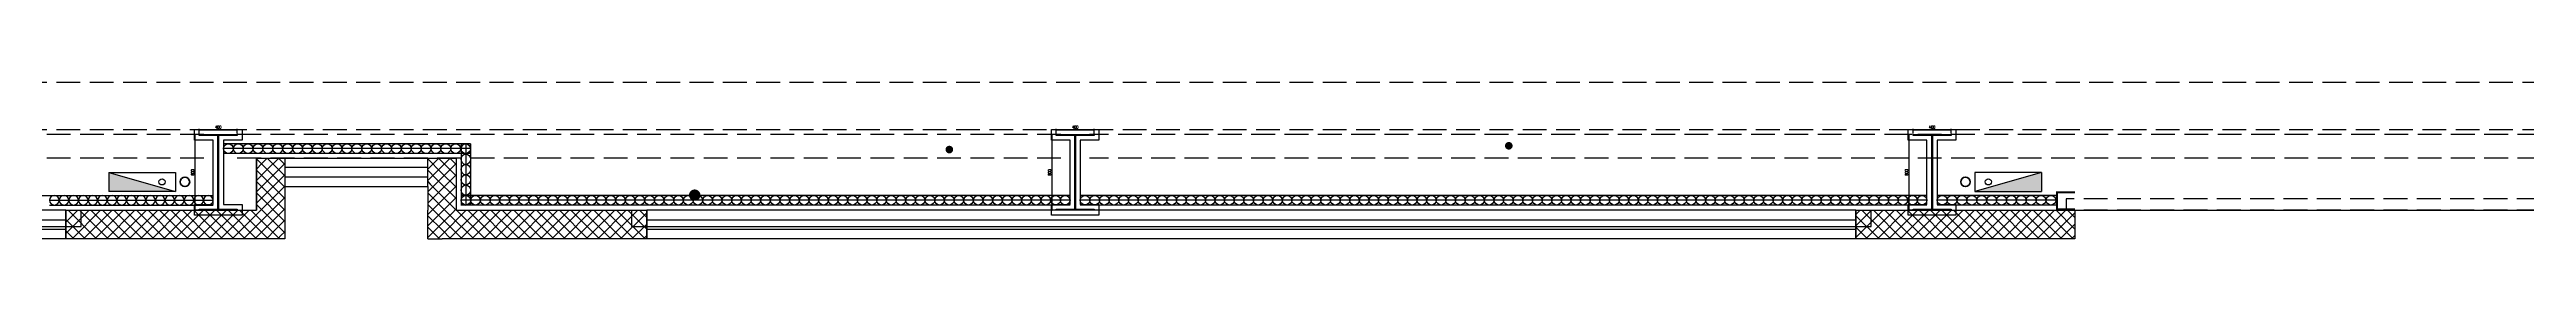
# Model space of a CAD drawing. Extents: x -474411 to 577939, y 0 to 1014176.
# Drawn here: x -229626 to -203612, y 548220 to 549870 of the extents above; entities that cross this region are included whole.
import ezdxf

# ---------------------------------------------------------------- set-up
doc = ezdxf.new("R2010")
doc.units = 0
doc.header["$LTSCALE"] = 1000
doc.header["$MEASUREMENT"] = 0
doc.linetypes.add('10平面$0$DASH', pattern=[0.35, 0.25, -0.1])
doc.linetypes.add('DASH', pattern=[0.35, 0.25, -0.1])
doc.layers.get('Defpoints').update_dxf_attribs({"color": 210})
for name, color, linetype in [('A-AXIS-DP', 126, 'Continuous'), ('A-AXIS-SYMB', 3, 'Continuous'), ('A-HATCH-2', 251, 'Continuous'), ('A-SFCE', 30, 'Continuous'), ('A-WINDOW', 140, 'Continuous'), ('AS-COLN', 6, 'Continuous'), ('AS-WALL', 40, 'Continuous'), ('AS-结构边线层', 200, 'Continuous'), ('DIM_SYMB', 3, 'Continuous'), ('PUB_HATCH', 8, 'Continuous'), ('SB_ZF消火栓', 10, 'Continuous')]:
    doc.layers.add(name, color=color, linetype=linetype)
doc.layers.add('LG-ZF消防', color=1, linetype='Continuous', lineweight=60)
doc.styles.add('_TCH_DIM_T3', font='SIMPLEX', dxfattribs={"width": 0.705882, "bigfont": 'GBCBIG'})
doc.dimstyles.new('_TCH_ARCH&&10', dxfattribs={"dimtxt": 29.75, "dimasz": 10, "dimexe": 10, "dimexo": 10, "dimgap": 12.625, "dimtad": 1, "dimdec": 0, "dimzin": 0, "dimdsep": 46, "dimtxsty": '_TCH_DIM_T3', "dimblk": 'ARCHTICK', "dimcen": 0.09, "dimclrt": 7, "dimazin": 2, "dimtfac": 1, "dimtdec": 0, "dimtix": 1, "dimtmove": 2, "dimatfit": 3, "dimfxl": 0, "dimtolj": 1, "dimtzin": 0, "dimarcsym": 0})

# ---------------------------------------------------------------- blocks, each defined once
blk = doc.blocks.new('42343243')
at = {"color": 8}
for p, q in [((-229454, 1223170), (-250354, 1223170)), ((-250354, 1223070), (-229454, 1223070)), ((-250354, 1222970), (-229454, 1222970)), ((-229454, 1222870), (-229454, 1223170)), ((-223354, 1223170), (-223354, 1222870)), ((-210654, 1223170), (-223354, 1223170)), ((-223354, 1223070), (-210654, 1223070)), ((-223354, 1222970), (-210654, 1222970)), ((-210654, 1222870), (-210654, 1223170)), ((-229454, 1222870), (-250354, 1222870)), ((-210654, 1222870), (-223354, 1222870)), ((-227154, 1222320), (-227154, 1222620)), ((-227154, 1222620), (-225654, 1222620)), ((-225654, 1222520), (-227154, 1222520)), ((-225654, 1222420), (-227154, 1222420)), ((-225654, 1222620), (-225654, 1222320)), ((-227154, 1222320), (-225654, 1222320))]:
    blk.add_line(p, q, dxfattribs=at)
at = {"color": 8, "linetype": '10平面$0$DASH'}
for p, q in [((-202062, 1222870), (-208446, 1222870)), ((-202062, 1222750), (-208446, 1222750))]:
    blk.add_line(p, q, dxfattribs=at)
at = {"color": 8, "linetype": 'Continuous'}
blk.add_line((-208446, 1222750), (-208446, 1222870), dxfattribs=at)
at = {"layer": 'AS-WALL', "color": 8}
for p, q in [((-227154, 1223170), (-229454, 1223170)), ((-229454, 1223170), (-229454, 1222870)), ((-227154, 1222620), (-227154, 1223170)), ((-225654, 1223170), (-225504, 1223170)), ((-225654, 1223170), (-225654, 1222870)), ((-223354, 1223170), (-225504, 1223170)), ((-223354, 1222870), (-223354, 1223170)), ((-208354, 1223170), (-210654, 1223170)), ((-210654, 1223170), (-210654, 1222870)), ((-208354, 1222870), (-208354, 1223170)), ((-229454, 1222870), (-227454, 1222870)), ((-227454, 1222320), (-227454, 1222870)), ((-225654, 1222870), (-225654, 1222870)), ((-225654, 1222620), (-225654, 1222870)), ((-225354, 1222320), (-225354, 1222870)), ((-225354, 1222870), (-223354, 1222870)), ((-210654, 1222870), (-208354, 1222870)), ((-227154, 1222320), (-227154, 1222620)), ((-225654, 1222620), (-225654, 1222320)), ((-227454, 1222320), (-227154, 1222320)), ((-225654, 1222320), (-225354, 1222320))]:
    blk.add_line(p, q, dxfattribs=at)
at = {"layer": 'PUB_HATCH', "color": 8, "linetype": 'Continuous'}
for p, q in [((-229454, 1223087), (-229371, 1223170)), ((-229454, 1222967), (-229251, 1223170)), ((-229209, 1222870), (-229454, 1223115)), ((-229329, 1222870), (-229454, 1222995)), ((-229431, 1222870), (-229131, 1223170)), ((-229089, 1222870), (-229389, 1223170)), ((-229311, 1222870), (-229011, 1223170)), ((-228969, 1222870), (-229269, 1223170)), ((-229191, 1222870), (-228891, 1223170)), ((-228849, 1222870), (-229149, 1223170)), ((-229071, 1222870), (-228771, 1223170)), ((-228729, 1222870), (-229029, 1223170)), ((-228951, 1222870), (-228651, 1223170)), ((-228609, 1222870), (-228909, 1223170)), ((-228831, 1222870), (-228531, 1223170)), ((-228489, 1222870), (-228789, 1223170)), ((-228711, 1222870), (-228411, 1223170)), ((-228369, 1222870), (-228669, 1223170)), ((-228591, 1222870), (-228291, 1223170)), ((-228249, 1222870), (-228549, 1223170)), ((-228471, 1222870), (-228171, 1223170)), ((-228129, 1222870), (-228429, 1223170)), ((-228351, 1222870), (-228051, 1223170)), ((-228009, 1222870), (-228309, 1223170)), ((-228231, 1222870), (-227931, 1223170)), ((-227889, 1222870), (-228189, 1223170)), ((-228111, 1222870), (-227811, 1223170)), ((-227769, 1222870), (-228069, 1223170)), ((-227991, 1222870), (-227691, 1223170)), ((-227649, 1222870), (-227949, 1223170)), ((-227871, 1222870), (-227571, 1223170)), ((-227529, 1222870), (-227829, 1223170)), ((-227751, 1222870), (-227451, 1223170)), ((-227432, 1222893), (-227709, 1223170)), ((-227631, 1222870), (-227331, 1223170)), ((-227372, 1222953), (-227589, 1223170)), ((-227511, 1222870), (-227211, 1223170)), ((-227312, 1223013), (-227469, 1223170)), ((-227454, 1222807), (-227154, 1223107)), ((-227454, 1222687), (-227154, 1222987)), ((-227154, 1222735), (-227372, 1222953)), ((-227252, 1223073), (-227349, 1223170)), ((-227154, 1222855), (-227312, 1223013)), ((-227154, 1222975), (-227252, 1223073)), ((-227192, 1223133), (-227229, 1223170)), ((-227154, 1223095), (-227192, 1223133)), ((-225654, 1223167), (-225651, 1223170)), ((-225654, 1223047), (-225531, 1223170)), ((-225504, 1223005), (-225654, 1223155)), ((-225654, 1222927), (-225504, 1223077)), ((-225555, 1222936), (-225654, 1223035)), ((-225654, 1222807), (-225497, 1222965)), ((-225354, 1222735), (-225555, 1222936)), ((-225504, 1223125), (-225549, 1223170)), ((-225504, 1223077), (-225411, 1223170)), ((-225249, 1222870), (-225504, 1223125)), ((-225399, 1222900), (-225504, 1223005)), ((-225497, 1222965), (-225291, 1223170)), ((-225129, 1222870), (-225429, 1223170)), ((-225425, 1222917), (-225171, 1223170)), ((-225351, 1222870), (-225051, 1223170)), ((-225009, 1222870), (-225309, 1223170)), ((-225231, 1222870), (-224931, 1223170)), ((-224889, 1222870), (-225189, 1223170)), ((-225111, 1222870), (-224811, 1223170)), ((-224769, 1222870), (-225069, 1223170)), ((-224991, 1222870), (-224691, 1223170)), ((-224649, 1222870), (-224949, 1223170)), ((-224871, 1222870), (-224571, 1223170)), ((-224529, 1222870), (-224829, 1223170)), ((-224751, 1222870), (-224451, 1223170)), ((-224409, 1222870), (-224709, 1223170)), ((-224631, 1222870), (-224331, 1223170)), ((-224289, 1222870), (-224589, 1223170)), ((-224511, 1222870), (-224211, 1223170)), ((-224169, 1222870), (-224469, 1223170)), ((-224391, 1222870), (-224091, 1223170)), ((-224049, 1222870), (-224349, 1223170)), ((-224271, 1222870), (-223971, 1223170)), ((-223929, 1222870), (-224229, 1223170)), ((-224151, 1222870), (-223851, 1223170)), ((-223809, 1222870), (-224109, 1223170)), ((-224031, 1222870), (-223731, 1223170)), ((-223689, 1222870), (-223989, 1223170)), ((-223911, 1222870), (-223611, 1223170)), ((-223569, 1222870), (-223869, 1223170)), ((-223791, 1222870), (-223491, 1223170)), ((-223449, 1222870), (-223749, 1223170)), ((-223671, 1222870), (-223371, 1223170)), ((-223354, 1222895), (-223629, 1223170)), ((-223551, 1222870), (-223354, 1223067)), ((-223354, 1223015), (-223509, 1223170)), ((-223431, 1222870), (-223354, 1222947)), ((-223354, 1223135), (-223389, 1223170)), ((-210654, 1223167), (-210651, 1223170)), ((-210654, 1223047), (-210531, 1223170)), ((-210654, 1222927), (-210411, 1223170)), ((-210369, 1222870), (-210654, 1223155)), ((-210489, 1222870), (-210654, 1223035)), ((-210591, 1222870), (-210291, 1223170)), ((-210249, 1222870), (-210549, 1223170)), ((-210471, 1222870), (-210171, 1223170)), ((-210129, 1222870), (-210429, 1223170)), ((-210351, 1222870), (-210051, 1223170)), ((-210009, 1222870), (-210309, 1223170)), ((-210231, 1222870), (-209931, 1223170)), ((-209889, 1222870), (-210189, 1223170)), ((-210111, 1222870), (-209811, 1223170)), ((-209769, 1222870), (-210069, 1223170)), ((-209991, 1222870), (-209691, 1223170)), ((-209649, 1222870), (-209949, 1223170)), ((-209871, 1222870), (-209571, 1223170)), ((-209529, 1222870), (-209829, 1223170)), ((-209751, 1222870), (-209451, 1223170)), ((-209409, 1222870), (-209709, 1223170)), ((-209631, 1222870), (-209331, 1223170)), ((-209289, 1222870), (-209589, 1223170)), ((-209511, 1222870), (-209211, 1223170)), ((-209169, 1222870), (-209469, 1223170)), ((-209391, 1222870), (-209091, 1223170)), ((-209049, 1222870), (-209349, 1223170)), ((-209271, 1222870), (-208971, 1223170)), ((-208929, 1222870), (-209229, 1223170)), ((-209151, 1222870), (-208851, 1223170)), ((-208809, 1222870), (-209109, 1223170)), ((-209031, 1222870), (-208731, 1223170)), ((-208689, 1222870), (-208989, 1223170)), ((-208911, 1222870), (-208611, 1223170)), ((-208569, 1222870), (-208869, 1223170)), ((-208791, 1222870), (-208491, 1223170)), ((-208449, 1222870), (-208749, 1223170)), ((-208671, 1222870), (-208371, 1223170)), ((-208354, 1222895), (-208629, 1223170)), ((-208551, 1222870), (-208354, 1223067)), ((-208354, 1223015), (-208509, 1223170)), ((-208431, 1222870), (-208354, 1222947)), ((-208354, 1223135), (-208389, 1223170)), ((-229449, 1222870), (-229454, 1222875)), ((-227454, 1222567), (-227154, 1222867)), ((-227217, 1222558), (-227454, 1222795)), ((-227454, 1222447), (-227154, 1222747)), ((-227277, 1222498), (-227454, 1222675)), ((-227157, 1222618), (-227432, 1222893)), ((-225654, 1222687), (-225425, 1222917)), ((-225627, 1222888), (-225654, 1222915)), ((-225354, 1222495), (-225654, 1222795)), ((-225354, 1222375), (-225654, 1222675)), ((-225628, 1222594), (-225354, 1222867)), ((-225354, 1222615), (-225627, 1222888)), ((-225568, 1222534), (-225354, 1222747)), ((-225354, 1222855), (-225399, 1222900)), ((-210609, 1222870), (-210654, 1222915)), ((-227454, 1222327), (-227154, 1222627)), ((-227337, 1222438), (-227454, 1222555)), ((-227397, 1222378), (-227454, 1222435)), ((-227341, 1222320), (-227154, 1222507)), ((-227219, 1222320), (-227337, 1222438)), ((-227154, 1222375), (-227277, 1222498)), ((-227154, 1222495), (-227217, 1222558)), ((-227154, 1222615), (-227157, 1222618)), ((-225654, 1222567), (-225628, 1222594)), ((-225419, 1222320), (-225654, 1222555)), ((-225654, 1222447), (-225568, 1222534)), ((-225654, 1222327), (-225508, 1222474)), ((-225539, 1222320), (-225654, 1222435)), ((-225541, 1222320), (-225448, 1222414)), ((-225508, 1222474), (-225354, 1222627)), ((-225448, 1222414), (-225354, 1222507)), ((-227339, 1222320), (-227397, 1222378)), ((-227221, 1222320), (-227154, 1222387)), ((-225421, 1222320), (-225388, 1222354)), ((-225388, 1222354), (-225354, 1222387))]:
    blk.add_line(p, q, dxfattribs=at)
blk = doc.blocks.new('43243')
at = {"layer": 'AS-结构边线层', "color": 8}
blk.add_lwpolyline([(-254454, 549070), (-252354, 549070), (-252354, 548520), (-250514, 548520), (-250514, 548350), (-229294, 548350), (-229294, 548520), (-227454, 548520), (-227454, 549070), (-225354, 549070), (-225354, 548520), (-223514, 548520), (-223514, 548350), (-210494, 548350), (-210494, 548520), (-200454, 548520)], dxfattribs=at)
blk = doc.blocks.new('4324324')
at = {"layer": 'A-HATCH-2', "linetype": 'DASH'}
for p, q in [((-312854, 549870), (-138054, 549870)), ((-312854, 549370), (-138054, 549370))]:
    blk.add_line(p, q, dxfattribs=at)
blk = doc.blocks.new('_ArchTick')
at = {"color": 0, "linetype": 'ByBlock', "const_width": 0.4}
blk.add_lwpolyline([(-0.5, -0.5), (0.5, 0.5)], dxfattribs=at)
blk = doc.blocks.new('*D1303')
at = {"layer": 'A-AXIS-DP', "color": 0, "lineweight": -2}
for p, q in [((-210054, 549330), (-210054, 549379)), ((-210054, 549369), (-209654, 549369)), ((-209654, 549330), (-209654, 549379))]:
    blk.add_line(p, q, dxfattribs=at)
at = {"layer": 'Defpoints', "color": 0}
for p in [(-210054, 549320), (-209654, 549369), (-209654, 549320)]:
    blk.add_point(p, dxfattribs=at)
at = {"layer": 'A-AXIS-DP', "color": 0, "lineweight": -2, "xscale": 10, "yscale": 10, "zscale": 10, "rotation": 180}
blk.add_blockref('_ArchTick', (-210054, 549369), dxfattribs=at)
at = {"layer": 'A-AXIS-DP', "color": 0, "lineweight": -2, "xscale": 10, "yscale": 10, "zscale": 10}
blk.add_blockref('_ArchTick', (-209654, 549369), dxfattribs=at)
at = {"layer": 'A-AXIS-DP', "color": 7, "insert": (-209854, 549396), "char_height": 29.8, "attachment_point": 5, "style": '_TCH_DIM_T3'}
blk.add_mtext('\\A1;400', dxfattribs=at)
blk = doc.blocks.new('*D1304')
at = {"layer": 'A-AXIS-DP', "color": 0, "lineweight": -2}
for p, q in [((-210064, 549320), (-210105, 549320)), ((-210095, 548520), (-210095, 549320)), ((-210064, 548520), (-210105, 548520))]:
    blk.add_line(p, q, dxfattribs=at)
at = {"layer": 'Defpoints', "color": 0}
for p in [(-210095, 549320), (-210054, 549320), (-210054, 548520)]:
    blk.add_point(p, dxfattribs=at)
at = {"layer": 'A-AXIS-DP', "color": 0, "lineweight": -2, "xscale": 10, "yscale": 10, "zscale": 10}
for p, rotation in [((-210095, 549320), 90), ((-210095, 548520), 270)]:
    blk.add_blockref('_ArchTick', p, dxfattribs=dict(at, rotation=rotation))
at = {"layer": 'A-AXIS-DP', "color": 7, "insert": (-210123, 548920), "char_height": 29.8, "attachment_point": 5, "rotation": 90, "style": '_TCH_DIM_T3'}
blk.add_mtext('\\A1;800', dxfattribs=at)
blk = doc.blocks.new('*D1305')
at = {"layer": 'A-AXIS-DP', "color": 0, "lineweight": -2}
for p, q in [((-219054, 549330), (-219054, 549379)), ((-219054, 549369), (-218654, 549369)), ((-218654, 549330), (-218654, 549379))]:
    blk.add_line(p, q, dxfattribs=at)
at = {"layer": 'Defpoints', "color": 0}
for p in [(-219054, 549320), (-218654, 549369), (-218654, 549320)]:
    blk.add_point(p, dxfattribs=at)
at = {"layer": 'A-AXIS-DP', "color": 0, "lineweight": -2, "xscale": 10, "yscale": 10, "zscale": 10, "rotation": 180}
blk.add_blockref('_ArchTick', (-219054, 549369), dxfattribs=at)
at = {"layer": 'A-AXIS-DP', "color": 0, "lineweight": -2, "xscale": 10, "yscale": 10, "zscale": 10}
blk.add_blockref('_ArchTick', (-218654, 549369), dxfattribs=at)
at = {"layer": 'A-AXIS-DP', "color": 7, "insert": (-218854, 549396), "char_height": 29.8, "attachment_point": 5, "style": '_TCH_DIM_T3'}
blk.add_mtext('\\A1;400', dxfattribs=at)
blk = doc.blocks.new('*D1306')
at = {"layer": 'A-AXIS-DP', "color": 0, "lineweight": -2}
for p, q in [((-219064, 549320), (-219105, 549320)), ((-219095, 548520), (-219095, 549320)), ((-219064, 548520), (-219105, 548520))]:
    blk.add_line(p, q, dxfattribs=at)
at = {"layer": 'Defpoints', "color": 0}
for p in [(-219095, 549320), (-219054, 549320), (-219054, 548520)]:
    blk.add_point(p, dxfattribs=at)
at = {"layer": 'A-AXIS-DP', "color": 0, "lineweight": -2, "xscale": 10, "yscale": 10, "zscale": 10}
for p, rotation in [((-219095, 549320), 90), ((-219095, 548520), 270)]:
    blk.add_blockref('_ArchTick', p, dxfattribs=dict(at, rotation=rotation))
at = {"layer": 'A-AXIS-DP', "color": 7, "insert": (-219123, 548920), "char_height": 29.8, "attachment_point": 5, "rotation": 90, "style": '_TCH_DIM_T3'}
blk.add_mtext('\\A1;800', dxfattribs=at)
blk = doc.blocks.new('*D1307')
at = {"layer": 'A-AXIS-DP', "color": 0, "lineweight": -2}
for p, q in [((-228054, 549330), (-228054, 549379)), ((-228054, 549369), (-227654, 549369)), ((-227654, 549330), (-227654, 549379))]:
    blk.add_line(p, q, dxfattribs=at)
at = {"layer": 'Defpoints', "color": 0}
for p in [(-228054, 549320), (-227654, 549369), (-227654, 549320)]:
    blk.add_point(p, dxfattribs=at)
at = {"layer": 'A-AXIS-DP', "color": 0, "lineweight": -2, "xscale": 10, "yscale": 10, "zscale": 10, "rotation": 180}
blk.add_blockref('_ArchTick', (-228054, 549369), dxfattribs=at)
at = {"layer": 'A-AXIS-DP', "color": 0, "lineweight": -2, "xscale": 10, "yscale": 10, "zscale": 10}
blk.add_blockref('_ArchTick', (-227654, 549369), dxfattribs=at)
at = {"layer": 'A-AXIS-DP', "color": 7, "insert": (-227854, 549396), "char_height": 29.8, "attachment_point": 5, "style": '_TCH_DIM_T3'}
blk.add_mtext('\\A1;400', dxfattribs=at)
blk = doc.blocks.new('*D1308')
at = {"layer": 'A-AXIS-DP', "color": 0, "lineweight": -2}
for p, q in [((-228064, 549320), (-228105, 549320)), ((-228095, 548520), (-228095, 549320)), ((-228064, 548520), (-228105, 548520))]:
    blk.add_line(p, q, dxfattribs=at)
at = {"layer": 'Defpoints', "color": 0}
for p in [(-228095, 549320), (-228054, 549320), (-228054, 548520)]:
    blk.add_point(p, dxfattribs=at)
at = {"layer": 'A-AXIS-DP', "color": 0, "lineweight": -2, "xscale": 10, "yscale": 10, "zscale": 10}
for p, rotation in [((-228095, 549320), 90), ((-228095, 548520), 270)]:
    blk.add_blockref('_ArchTick', p, dxfattribs=dict(at, rotation=rotation))
at = {"layer": 'A-AXIS-DP', "color": 7, "insert": (-228123, 548920), "char_height": 29.8, "attachment_point": 5, "rotation": 90, "style": '_TCH_DIM_T3'}
blk.add_mtext('\\A1;800', dxfattribs=at)
blk = doc.blocks.new('34242343243')
at = {"color": 8}
for p, q in [((-227696, 549220), (-227800, 549220)), ((-227696, 549170), (-227800, 549170)), ((-227593, 549220), (-227696, 549220)), ((-227593, 549170), (-227696, 549170)), ((-227489, 549220), (-227593, 549220)), ((-227489, 549170), (-227593, 549170)), ((-227385, 549220), (-227489, 549220)), ((-227385, 549170), (-227489, 549170)), ((-227281, 549220), (-227385, 549220)), ((-227281, 549170), (-227385, 549170)), ((-227177, 549220), (-227281, 549220)), ((-227177, 549170), (-227281, 549170)), ((-227073, 549220), (-227177, 549220)), ((-227073, 549170), (-227177, 549170)), ((-226969, 549220), (-227073, 549220)), ((-226969, 549170), (-227073, 549170)), ((-226866, 549220), (-226969, 549220)), ((-226866, 549170), (-226969, 549170)), ((-226762, 549220), (-226866, 549220)), ((-226762, 549170), (-226866, 549170)), ((-226658, 549220), (-226762, 549220)), ((-226658, 549170), (-226762, 549170)), ((-226554, 549220), (-226658, 549220)), ((-226554, 549170), (-226658, 549170)), ((-226450, 549220), (-226554, 549220)), ((-226450, 549170), (-226554, 549170)), ((-226346, 549220), (-226450, 549220)), ((-226346, 549170), (-226450, 549170)), ((-226243, 549220), (-226346, 549220)), ((-226243, 549170), (-226346, 549170)), ((-226139, 549220), (-226243, 549220)), ((-226139, 549170), (-226243, 549170)), ((-226035, 549220), (-226139, 549220)), ((-226035, 549170), (-226139, 549170)), ((-225931, 549220), (-226035, 549220)), ((-225931, 549170), (-226035, 549170)), ((-225827, 549220), (-225931, 549220)), ((-225827, 549170), (-225931, 549170)), ((-225723, 549220), (-225827, 549220)), ((-225723, 549170), (-225827, 549170)), ((-225620, 549220), (-225723, 549220)), ((-225620, 549170), (-225723, 549170)), ((-225516, 549220), (-225620, 549220)), ((-225516, 549170), (-225620, 549170)), ((-225412, 549220), (-225516, 549220)), ((-225412, 549170), (-225516, 549170)), ((-225308, 549220), (-225412, 549220)), ((-225308, 549170), (-225412, 549170)), ((-225204, 549220), (-225308, 549220)), ((-225204, 549170), (-225308, 549170)), ((-225304, 549220), (-225304, 549112)), ((-225254, 549220), (-225254, 549112)), ((-225204, 549220), (-225204, 549112)), ((-227696, 549120), (-227800, 549120)), ((-227593, 549120), (-227696, 549120)), ((-227489, 549120), (-227593, 549120)), ((-227385, 549120), (-227489, 549120)), ((-227281, 549120), (-227385, 549120)), ((-227177, 549120), (-227281, 549120)), ((-227073, 549120), (-227177, 549120)), ((-226969, 549120), (-227073, 549120)), ((-226866, 549120), (-226969, 549120)), ((-226762, 549120), (-226866, 549120)), ((-226658, 549120), (-226762, 549120)), ((-226554, 549120), (-226658, 549120)), ((-226450, 549120), (-226554, 549120)), ((-226346, 549120), (-226450, 549120)), ((-226243, 549120), (-226346, 549120)), ((-226139, 549120), (-226243, 549120)), ((-226035, 549120), (-226139, 549120)), ((-225931, 549120), (-226035, 549120)), ((-225827, 549120), (-225931, 549120)), ((-225723, 549120), (-225827, 549120)), ((-225620, 549120), (-225723, 549120)), ((-225516, 549120), (-225620, 549120)), ((-225412, 549120), (-225516, 549120)), ((-225308, 549120), (-225412, 549120)), ((-225204, 549120), (-225308, 549120)), ((-225304, 549112), (-225304, 549003)), ((-225304, 549003), (-225304, 548895)), ((-225254, 549112), (-225254, 549003)), ((-225254, 549003), (-225254, 548895)), ((-225204, 549112), (-225204, 549003)), ((-225204, 549003), (-225204, 548895)), ((-229727, 548676), (-229626, 548676)), ((-229626, 548676), (-229525, 548676)), ((-229525, 548676), (-229424, 548676)), ((-229424, 548676), (-229323, 548676)), ((-229323, 548676), (-229222, 548676)), ((-229222, 548676), (-229121, 548676)), ((-229121, 548676), (-229020, 548676)), ((-229020, 548676), (-228919, 548676)), ((-228919, 548676), (-228818, 548676)), ((-228818, 548676), (-228717, 548676)), ((-228717, 548676), (-228616, 548676)), ((-228616, 548676), (-228514, 548676)), ((-228514, 548676), (-228413, 548676)), ((-228413, 548676), (-228312, 548676)), ((-228312, 548676), (-228211, 548676)), ((-228211, 548676), (-228110, 548676)), ((-228110, 548676), (-228009, 548676)), ((-228009, 548676), (-227908, 548676)), ((-225304, 548895), (-225304, 548787)), ((-225304, 548787), (-225304, 548678)), ((-225304, 548678), (-225304, 548570)), ((-225203, 548676), (-225304, 548676)), ((-225254, 548895), (-225254, 548787)), ((-225254, 548787), (-225254, 548678)), ((-225254, 548678), (-225254, 548570)), ((-225204, 548895), (-225204, 548787)), ((-225204, 548787), (-225204, 548678)), ((-225204, 548678), (-225204, 548570)), ((-225101, 548676), (-225203, 548676)), ((-225000, 548676), (-225101, 548676)), ((-224898, 548676), (-225000, 548676)), ((-224797, 548676), (-224898, 548676)), ((-224695, 548676), (-224797, 548676)), ((-224594, 548676), (-224695, 548676)), ((-224492, 548676), (-224594, 548676)), ((-224390, 548676), (-224492, 548676)), ((-224289, 548676), (-224390, 548676)), ((-224187, 548676), (-224289, 548676)), ((-224086, 548676), (-224187, 548676)), ((-223984, 548676), (-224086, 548676)), ((-223883, 548676), (-223984, 548676)), ((-223781, 548676), (-223883, 548676)), ((-223680, 548676), (-223781, 548676)), ((-223578, 548676), (-223680, 548676)), ((-223477, 548676), (-223578, 548676)), ((-223375, 548676), (-223477, 548676)), ((-223274, 548676), (-223375, 548676)), ((-223172, 548676), (-223274, 548676)), ((-223071, 548676), (-223172, 548676)), ((-222969, 548676), (-223071, 548676)), ((-222868, 548676), (-222969, 548676)), ((-222766, 548676), (-222868, 548676)), ((-222665, 548676), (-222766, 548676)), ((-222563, 548676), (-222665, 548676)), ((-222462, 548676), (-222563, 548676)), ((-222360, 548676), (-222462, 548676)), ((-222258, 548676), (-222360, 548676)), ((-222157, 548676), (-222258, 548676)), ((-222055, 548676), (-222157, 548676)), ((-221954, 548676), (-222055, 548676)), ((-221852, 548676), (-221954, 548676)), ((-221751, 548676), (-221852, 548676)), ((-221649, 548676), (-221751, 548676)), ((-221548, 548676), (-221649, 548676)), ((-221446, 548676), (-221548, 548676)), ((-221345, 548676), (-221446, 548676)), ((-221243, 548676), (-221345, 548676)), ((-221142, 548676), (-221243, 548676)), ((-221040, 548676), (-221142, 548676)), ((-220939, 548676), (-221040, 548676)), ((-220837, 548676), (-220939, 548676)), ((-220736, 548676), (-220837, 548676)), ((-220634, 548676), (-220736, 548676)), ((-220533, 548676), (-220634, 548676)), ((-220431, 548676), (-220533, 548676)), ((-220330, 548676), (-220431, 548676)), ((-220228, 548676), (-220330, 548676)), ((-220126, 548676), (-220228, 548676)), ((-220025, 548676), (-220126, 548676)), ((-219923, 548676), (-220025, 548676)), ((-219822, 548676), (-219923, 548676)), ((-219720, 548676), (-219822, 548676)), ((-219619, 548676), (-219720, 548676)), ((-219517, 548676), (-219619, 548676)), ((-219416, 548676), (-219517, 548676)), ((-219314, 548676), (-219416, 548676)), ((-219213, 548676), (-219314, 548676)), ((-219111, 548676), (-219213, 548676)), ((-219010, 548676), (-219111, 548676)), ((-218908, 548676), (-219010, 548676)), ((-218699, 548676), (-218800, 548676)), ((-218598, 548676), (-218699, 548676)), ((-218497, 548676), (-218598, 548676)), ((-218396, 548676), (-218497, 548676)), ((-218295, 548676), (-218396, 548676)), ((-218194, 548676), (-218295, 548676)), ((-218093, 548676), (-218194, 548676)), ((-217992, 548676), (-218093, 548676)), ((-217891, 548676), (-217992, 548676)), ((-217790, 548676), (-217891, 548676)), ((-217689, 548676), (-217790, 548676)), ((-217588, 548676), (-217689, 548676)), ((-217487, 548676), (-217588, 548676)), ((-217386, 548676), (-217487, 548676)), ((-217285, 548676), (-217386, 548676)), ((-217183, 548676), (-217285, 548676)), ((-217082, 548676), (-217183, 548676)), ((-216981, 548676), (-217082, 548676)), ((-216880, 548676), (-216981, 548676)), ((-216779, 548676), (-216880, 548676)), ((-216678, 548676), (-216779, 548676)), ((-216577, 548676), (-216678, 548676)), ((-216476, 548676), (-216577, 548676)), ((-216375, 548676), (-216476, 548676)), ((-216274, 548676), (-216375, 548676)), ((-216173, 548676), (-216274, 548676)), ((-216072, 548676), (-216173, 548676)), ((-215971, 548676), (-216072, 548676)), ((-215870, 548676), (-215971, 548676)), ((-215769, 548676), (-215870, 548676)), ((-215668, 548676), (-215769, 548676)), ((-215567, 548676), (-215668, 548676)), ((-215466, 548676), (-215567, 548676)), ((-215365, 548676), (-215466, 548676)), ((-215264, 548676), (-215365, 548676)), ((-215163, 548676), (-215264, 548676)), ((-215062, 548676), (-215163, 548676)), ((-214960, 548676), (-215062, 548676)), ((-214859, 548676), (-214960, 548676)), ((-214758, 548676), (-214859, 548676)), ((-214657, 548676), (-214758, 548676)), ((-214556, 548676), (-214657, 548676)), ((-214455, 548676), (-214556, 548676)), ((-214354, 548676), (-214455, 548676)), ((-214253, 548676), (-214354, 548676)), ((-214152, 548676), (-214253, 548676)), ((-214051, 548676), (-214152, 548676)), ((-213950, 548676), (-214051, 548676)), ((-213849, 548676), (-213950, 548676)), ((-213748, 548676), (-213849, 548676)), ((-213647, 548676), (-213748, 548676)), ((-213546, 548676), (-213647, 548676)), ((-213445, 548676), (-213546, 548676)), ((-213344, 548676), (-213445, 548676)), ((-213243, 548676), (-213344, 548676)), ((-213142, 548676), (-213243, 548676)), ((-213041, 548676), (-213142, 548676)), ((-212940, 548676), (-213041, 548676)), ((-212839, 548676), (-212940, 548676)), ((-212737, 548676), (-212839, 548676)), ((-212636, 548676), (-212737, 548676)), ((-212535, 548676), (-212636, 548676)), ((-212434, 548676), (-212535, 548676)), ((-212333, 548676), (-212434, 548676)), ((-212232, 548676), (-212333, 548676)), ((-212131, 548676), (-212232, 548676)), ((-212030, 548676), (-212131, 548676)), ((-211929, 548676), (-212030, 548676)), ((-211828, 548676), (-211929, 548676)), ((-211727, 548676), (-211828, 548676)), ((-211626, 548676), (-211727, 548676)), ((-211525, 548676), (-211626, 548676)), ((-211424, 548676), (-211525, 548676)), ((-211323, 548676), (-211424, 548676)), ((-211222, 548676), (-211323, 548676)), ((-211121, 548676), (-211222, 548676)), ((-211020, 548676), (-211121, 548676)), ((-210919, 548676), (-211020, 548676)), ((-210818, 548676), (-210919, 548676)), ((-210717, 548676), (-210818, 548676)), ((-210616, 548676), (-210717, 548676)), ((-210514, 548676), (-210616, 548676)), ((-210413, 548676), (-210514, 548676)), ((-210312, 548676), (-210413, 548676)), ((-210211, 548676), (-210312, 548676)), ((-210110, 548676), (-210211, 548676)), ((-210009, 548676), (-210110, 548676)), ((-209908, 548676), (-210009, 548676)), ((-209696, 548676), (-209800, 548676)), ((-209593, 548676), (-209696, 548676)), ((-209489, 548676), (-209593, 548676)), ((-209385, 548676), (-209489, 548676)), ((-209281, 548676), (-209385, 548676)), ((-209177, 548676), (-209281, 548676)), ((-209073, 548676), (-209177, 548676)), ((-208970, 548676), (-209073, 548676)), ((-208866, 548676), (-208970, 548676)), ((-208762, 548676), (-208866, 548676)), ((-208658, 548676), (-208762, 548676)), ((-208554, 548676), (-208658, 548676)), ((-229626, 548626), (-229525, 548626)), ((-229626, 548576), (-229525, 548576)), ((-229525, 548626), (-229424, 548626)), ((-229525, 548576), (-229424, 548576)), ((-229424, 548626), (-229323, 548626)), ((-229424, 548576), (-229323, 548576)), ((-229323, 548626), (-229222, 548626)), ((-229323, 548576), (-229222, 548576)), ((-229222, 548626), (-229121, 548626)), ((-229222, 548576), (-229121, 548576)), ((-229121, 548626), (-229020, 548626)), ((-229121, 548576), (-229020, 548576)), ((-229020, 548626), (-228919, 548626)), ((-229020, 548576), (-228919, 548576)), ((-228919, 548626), (-228818, 548626)), ((-228919, 548576), (-228818, 548576)), ((-228818, 548626), (-228717, 548626)), ((-228818, 548576), (-228717, 548576)), ((-228717, 548626), (-228616, 548626)), ((-228717, 548576), (-228616, 548576)), ((-228616, 548626), (-228514, 548626)), ((-228616, 548576), (-228514, 548576)), ((-228514, 548626), (-228413, 548626)), ((-228514, 548576), (-228413, 548576)), ((-228413, 548626), (-228312, 548626)), ((-228413, 548576), (-228312, 548576)), ((-228312, 548626), (-228211, 548626)), ((-228312, 548576), (-228211, 548576)), ((-228211, 548626), (-228110, 548626)), ((-228211, 548576), (-228110, 548576)), ((-228110, 548626), (-228009, 548626)), ((-228110, 548576), (-228009, 548576)), ((-228009, 548626), (-227908, 548626)), ((-228009, 548576), (-227908, 548576)), ((-225203, 548626), (-225304, 548626)), ((-225203, 548576), (-225304, 548576)), ((-225101, 548626), (-225203, 548626)), ((-225101, 548576), (-225203, 548576)), ((-225000, 548626), (-225101, 548626)), ((-225000, 548576), (-225101, 548576)), ((-224898, 548626), (-225000, 548626)), ((-224898, 548576), (-225000, 548576)), ((-224797, 548626), (-224898, 548626)), ((-224797, 548576), (-224898, 548576)), ((-224695, 548626), (-224797, 548626)), ((-224695, 548576), (-224797, 548576)), ((-224594, 548626), (-224695, 548626)), ((-224594, 548576), (-224695, 548576)), ((-224492, 548626), (-224594, 548626)), ((-224492, 548576), (-224594, 548576)), ((-224390, 548626), (-224492, 548626)), ((-224390, 548576), (-224492, 548576)), ((-224289, 548626), (-224390, 548626)), ((-224289, 548576), (-224390, 548576)), ((-224187, 548626), (-224289, 548626)), ((-224187, 548576), (-224289, 548576)), ((-224086, 548626), (-224187, 548626)), ((-224086, 548576), (-224187, 548576)), ((-223984, 548626), (-224086, 548626)), ((-223984, 548576), (-224086, 548576)), ((-223883, 548626), (-223984, 548626)), ((-223883, 548576), (-223984, 548576)), ((-223781, 548626), (-223883, 548626)), ((-223781, 548576), (-223883, 548576)), ((-223680, 548626), (-223781, 548626)), ((-223680, 548576), (-223781, 548576)), ((-223578, 548626), (-223680, 548626)), ((-223578, 548576), (-223680, 548576)), ((-223477, 548626), (-223578, 548626)), ((-223477, 548576), (-223578, 548576)), ((-223375, 548626), (-223477, 548626)), ((-223375, 548576), (-223477, 548576)), ((-223274, 548626), (-223375, 548626)), ((-223274, 548576), (-223375, 548576)), ((-223172, 548626), (-223274, 548626)), ((-223172, 548576), (-223274, 548576)), ((-223071, 548626), (-223172, 548626)), ((-223071, 548576), (-223172, 548576)), ((-222969, 548626), (-223071, 548626)), ((-222969, 548576), (-223071, 548576)), ((-222868, 548626), (-222969, 548626)), ((-222868, 548576), (-222969, 548576)), ((-222766, 548626), (-222868, 548626)), ((-222766, 548576), (-222868, 548576)), ((-222665, 548626), (-222766, 548626)), ((-222665, 548576), (-222766, 548576)), ((-222563, 548626), (-222665, 548626)), ((-222563, 548576), (-222665, 548576)), ((-222462, 548626), (-222563, 548626)), ((-222462, 548576), (-222563, 548576)), ((-222360, 548626), (-222462, 548626)), ((-222360, 548576), (-222462, 548576)), ((-222258, 548626), (-222360, 548626)), ((-222258, 548576), (-222360, 548576)), ((-222157, 548626), (-222258, 548626)), ((-222157, 548576), (-222258, 548576)), ((-222055, 548626), (-222157, 548626)), ((-222055, 548576), (-222157, 548576)), ((-221954, 548626), (-222055, 548626)), ((-221954, 548576), (-222055, 548576)), ((-221852, 548626), (-221954, 548626)), ((-221852, 548576), (-221954, 548576)), ((-221751, 548626), (-221852, 548626)), ((-221751, 548576), (-221852, 548576)), ((-221649, 548626), (-221751, 548626)), ((-221649, 548576), (-221751, 548576)), ((-221548, 548626), (-221649, 548626)), ((-221548, 548576), (-221649, 548576)), ((-221446, 548626), (-221548, 548626)), ((-221446, 548576), (-221548, 548576)), ((-221345, 548626), (-221446, 548626)), ((-221345, 548576), (-221446, 548576)), ((-221243, 548626), (-221345, 548626)), ((-221243, 548576), (-221345, 548576)), ((-221142, 548626), (-221243, 548626)), ((-221142, 548576), (-221243, 548576)), ((-221040, 548626), (-221142, 548626)), ((-221040, 548576), (-221142, 548576)), ((-220939, 548626), (-221040, 548626)), ((-220939, 548576), (-221040, 548576)), ((-220837, 548626), (-220939, 548626)), ((-220837, 548576), (-220939, 548576)), ((-220736, 548626), (-220837, 548626)), ((-220736, 548576), (-220837, 548576)), ((-220634, 548626), (-220736, 548626)), ((-220634, 548576), (-220736, 548576)), ((-220533, 548626), (-220634, 548626)), ((-220533, 548576), (-220634, 548576)), ((-220431, 548626), (-220533, 548626)), ((-220431, 548576), (-220533, 548576)), ((-220330, 548626), (-220431, 548626)), ((-220330, 548576), (-220431, 548576)), ((-220228, 548626), (-220330, 548626)), ((-220228, 548576), (-220330, 548576)), ((-220126, 548626), (-220228, 548626)), ((-220126, 548576), (-220228, 548576)), ((-220025, 548626), (-220126, 548626)), ((-220025, 548576), (-220126, 548576)), ((-219923, 548626), (-220025, 548626)), ((-219923, 548576), (-220025, 548576)), ((-219822, 548626), (-219923, 548626)), ((-219822, 548576), (-219923, 548576)), ((-219720, 548626), (-219822, 548626)), ((-219720, 548576), (-219822, 548576)), ((-219619, 548626), (-219720, 548626)), ((-219619, 548576), (-219720, 548576)), ((-219517, 548626), (-219619, 548626)), ((-219517, 548576), (-219619, 548576)), ((-219416, 548626), (-219517, 548626)), ((-219416, 548576), (-219517, 548576)), ((-219314, 548626), (-219416, 548626)), ((-219314, 548576), (-219416, 548576)), ((-219213, 548626), (-219314, 548626)), ((-219213, 548576), (-219314, 548576)), ((-219111, 548626), (-219213, 548626)), ((-219111, 548576), (-219213, 548576)), ((-219010, 548626), (-219111, 548626)), ((-219010, 548576), (-219111, 548576)), ((-218908, 548626), (-219010, 548626)), ((-218908, 548576), (-219010, 548576)), ((-218699, 548626), (-218800, 548626)), ((-218699, 548576), (-218800, 548576)), ((-218598, 548626), (-218699, 548626)), ((-218598, 548576), (-218699, 548576)), ((-218497, 548626), (-218598, 548626)), ((-218497, 548576), (-218598, 548576)), ((-218396, 548626), (-218497, 548626)), ((-218396, 548576), (-218497, 548576)), ((-218295, 548626), (-218396, 548626)), ((-218295, 548576), (-218396, 548576)), ((-218194, 548626), (-218295, 548626)), ((-218194, 548576), (-218295, 548576)), ((-218093, 548626), (-218194, 548626)), ((-218093, 548576), (-218194, 548576)), ((-217992, 548626), (-218093, 548626)), ((-217992, 548576), (-218093, 548576)), ((-217891, 548626), (-217992, 548626)), ((-217891, 548576), (-217992, 548576)), ((-217790, 548626), (-217891, 548626)), ((-217790, 548576), (-217891, 548576)), ((-217689, 548626), (-217790, 548626)), ((-217689, 548576), (-217790, 548576)), ((-217588, 548626), (-217689, 548626)), ((-217588, 548576), (-217689, 548576)), ((-217487, 548626), (-217588, 548626)), ((-217487, 548576), (-217588, 548576)), ((-217386, 548626), (-217487, 548626)), ((-217386, 548576), (-217487, 548576)), ((-217285, 548626), (-217386, 548626)), ((-217285, 548576), (-217386, 548576)), ((-217183, 548626), (-217285, 548626)), ((-217183, 548576), (-217285, 548576)), ((-217082, 548626), (-217183, 548626)), ((-217082, 548576), (-217183, 548576)), ((-216981, 548626), (-217082, 548626)), ((-216981, 548576), (-217082, 548576)), ((-216880, 548626), (-216981, 548626)), ((-216880, 548576), (-216981, 548576)), ((-216779, 548626), (-216880, 548626)), ((-216779, 548576), (-216880, 548576)), ((-216678, 548626), (-216779, 548626)), ((-216678, 548576), (-216779, 548576)), ((-216577, 548626), (-216678, 548626)), ((-216577, 548576), (-216678, 548576)), ((-216476, 548626), (-216577, 548626)), ((-216476, 548576), (-216577, 548576)), ((-216375, 548626), (-216476, 548626)), ((-216375, 548576), (-216476, 548576)), ((-216274, 548626), (-216375, 548626)), ((-216274, 548576), (-216375, 548576)), ((-216173, 548626), (-216274, 548626)), ((-216173, 548576), (-216274, 548576)), ((-216072, 548626), (-216173, 548626)), ((-216072, 548576), (-216173, 548576)), ((-215971, 548626), (-216072, 548626)), ((-215971, 548576), (-216072, 548576)), ((-215870, 548626), (-215971, 548626)), ((-215870, 548576), (-215971, 548576)), ((-215769, 548626), (-215870, 548626)), ((-215769, 548576), (-215870, 548576)), ((-215668, 548626), (-215769, 548626)), ((-215668, 548576), (-215769, 548576)), ((-215567, 548626), (-215668, 548626)), ((-215567, 548576), (-215668, 548576)), ((-215466, 548626), (-215567, 548626)), ((-215466, 548576), (-215567, 548576)), ((-215365, 548626), (-215466, 548626)), ((-215365, 548576), (-215466, 548576)), ((-215264, 548626), (-215365, 548626)), ((-215264, 548576), (-215365, 548576)), ((-215163, 548626), (-215264, 548626)), ((-215163, 548576), (-215264, 548576)), ((-215062, 548626), (-215163, 548626)), ((-215062, 548576), (-215163, 548576)), ((-214960, 548626), (-215062, 548626)), ((-214960, 548576), (-215062, 548576)), ((-214859, 548626), (-214960, 548626)), ((-214859, 548576), (-214960, 548576)), ((-214758, 548626), (-214859, 548626)), ((-214758, 548576), (-214859, 548576)), ((-214657, 548626), (-214758, 548626)), ((-214657, 548576), (-214758, 548576)), ((-214556, 548626), (-214657, 548626)), ((-214556, 548576), (-214657, 548576)), ((-214455, 548626), (-214556, 548626)), ((-214455, 548576), (-214556, 548576)), ((-214354, 548626), (-214455, 548626)), ((-214354, 548576), (-214455, 548576)), ((-214253, 548626), (-214354, 548626)), ((-214253, 548576), (-214354, 548576)), ((-214152, 548626), (-214253, 548626)), ((-214152, 548576), (-214253, 548576)), ((-214051, 548626), (-214152, 548626)), ((-214051, 548576), (-214152, 548576)), ((-213950, 548626), (-214051, 548626)), ((-213950, 548576), (-214051, 548576)), ((-213849, 548626), (-213950, 548626)), ((-213849, 548576), (-213950, 548576)), ((-213748, 548626), (-213849, 548626)), ((-213748, 548576), (-213849, 548576)), ((-213647, 548626), (-213748, 548626)), ((-213647, 548576), (-213748, 548576)), ((-213546, 548626), (-213647, 548626)), ((-213546, 548576), (-213647, 548576)), ((-213445, 548626), (-213546, 548626)), ((-213445, 548576), (-213546, 548576)), ((-213344, 548626), (-213445, 548626)), ((-213344, 548576), (-213445, 548576)), ((-213243, 548626), (-213344, 548626)), ((-213243, 548576), (-213344, 548576)), ((-213142, 548626), (-213243, 548626)), ((-213142, 548576), (-213243, 548576)), ((-213041, 548626), (-213142, 548626)), ((-213041, 548576), (-213142, 548576)), ((-212940, 548626), (-213041, 548626)), ((-212940, 548576), (-213041, 548576)), ((-212839, 548626), (-212940, 548626)), ((-212839, 548576), (-212940, 548576)), ((-212737, 548626), (-212839, 548626)), ((-212737, 548576), (-212839, 548576)), ((-212636, 548626), (-212737, 548626)), ((-212636, 548576), (-212737, 548576)), ((-212535, 548626), (-212636, 548626)), ((-212535, 548576), (-212636, 548576)), ((-212434, 548626), (-212535, 548626)), ((-212434, 548576), (-212535, 548576)), ((-212333, 548626), (-212434, 548626)), ((-212333, 548576), (-212434, 548576)), ((-212232, 548626), (-212333, 548626)), ((-212232, 548576), (-212333, 548576)), ((-212131, 548626), (-212232, 548626)), ((-212131, 548576), (-212232, 548576)), ((-212030, 548626), (-212131, 548626)), ((-212030, 548576), (-212131, 548576)), ((-211929, 548626), (-212030, 548626)), ((-211929, 548576), (-212030, 548576)), ((-211828, 548626), (-211929, 548626)), ((-211828, 548576), (-211929, 548576)), ((-211727, 548626), (-211828, 548626)), ((-211727, 548576), (-211828, 548576)), ((-211626, 548626), (-211727, 548626)), ((-211626, 548576), (-211727, 548576)), ((-211525, 548626), (-211626, 548626)), ((-211525, 548576), (-211626, 548576)), ((-211424, 548626), (-211525, 548626)), ((-211424, 548576), (-211525, 548576)), ((-211323, 548626), (-211424, 548626)), ((-211323, 548576), (-211424, 548576)), ((-211222, 548626), (-211323, 548626)), ((-211222, 548576), (-211323, 548576)), ((-211121, 548626), (-211222, 548626)), ((-211121, 548576), (-211222, 548576)), ((-211020, 548626), (-211121, 548626)), ((-211020, 548576), (-211121, 548576)), ((-210919, 548626), (-211020, 548626)), ((-210919, 548576), (-211020, 548576)), ((-210818, 548626), (-210919, 548626)), ((-210818, 548576), (-210919, 548576)), ((-210717, 548626), (-210818, 548626)), ((-210717, 548576), (-210818, 548576)), ((-210616, 548626), (-210717, 548626)), ((-210616, 548576), (-210717, 548576)), ((-210514, 548626), (-210616, 548626)), ((-210514, 548576), (-210616, 548576)), ((-210413, 548626), (-210514, 548626)), ((-210413, 548576), (-210514, 548576)), ((-210312, 548626), (-210413, 548626)), ((-210312, 548576), (-210413, 548576)), ((-210211, 548626), (-210312, 548626)), ((-210211, 548576), (-210312, 548576)), ((-210110, 548626), (-210211, 548626)), ((-210110, 548576), (-210211, 548576)), ((-210009, 548626), (-210110, 548626)), ((-210009, 548576), (-210110, 548576)), ((-209908, 548626), (-210009, 548626)), ((-209908, 548576), (-210009, 548576)), ((-209696, 548626), (-209800, 548626)), ((-209696, 548576), (-209800, 548576)), ((-209593, 548626), (-209696, 548626)), ((-209593, 548576), (-209696, 548576)), ((-209489, 548626), (-209593, 548626)), ((-209489, 548576), (-209593, 548576)), ((-209385, 548626), (-209489, 548626)), ((-209385, 548576), (-209489, 548576)), ((-209281, 548626), (-209385, 548626)), ((-209281, 548576), (-209385, 548576)), ((-209177, 548626), (-209281, 548626)), ((-209177, 548576), (-209281, 548576)), ((-209073, 548626), (-209177, 548626)), ((-209073, 548576), (-209177, 548576)), ((-208970, 548626), (-209073, 548626)), ((-208970, 548576), (-209073, 548576)), ((-208866, 548626), (-208970, 548626)), ((-208866, 548576), (-208970, 548576)), ((-208762, 548626), (-208866, 548626)), ((-208762, 548576), (-208866, 548576)), ((-208658, 548626), (-208762, 548626)), ((-208658, 548576), (-208762, 548576)), ((-208554, 548626), (-208658, 548626)), ((-208554, 548576), (-208658, 548576))]:
    blk.add_line(p, q, dxfattribs=at)
for centre, major_axis, ratio in [((-227748, 549170), (51.9, 0), 0.96302), ((-227644, 549170), (51.9, 0), 0.96302), ((-227541, 549170), (51.9, 0), 0.96302), ((-227437, 549170), (51.9, 0), 0.96302), ((-227333, 549170), (51.9, 0), 0.96302), ((-227229, 549170), (51.9, 0), 0.96302), ((-227125, 549170), (51.9, 0), 0.96302), ((-227021, 549170), (51.9, 0), 0.96302), ((-226918, 549170), (51.9, 0), 0.96302), ((-226814, 549170), (51.9, 0), 0.96302), ((-226710, 549170), (51.9, 0), 0.96302), ((-226606, 549170), (51.9, 0), 0.96302), ((-226502, 549170), (51.9, 0), 0.96302), ((-226398, 549170), (51.9, 0), 0.96302), ((-226295, 549170), (51.9, 0), 0.96302), ((-226191, 549170), (51.9, 0), 0.96302), ((-226087, 549170), (51.9, 0), 0.96302), ((-225983, 549170), (51.9, 0), 0.96302), ((-225879, 549170), (51.9, 0), 0.96302), ((-225775, 549170), (51.9, 0), 0.96302), ((-225671, 549170), (51.9, 0), 0.96302), ((-225568, 549170), (51.9, 0), 0.96302), ((-225464, 549170), (51.9, 0), 0.96302), ((-225360, 549170), (51.9, 0), 0.96302), ((-225256, 549170), (51.9, 0), 0.96302), ((-225254, 549166), (0, 54.2), 0.923077), ((-225254, 549058), (0, 54.2), 0.923077), ((-225254, 548949), (0, 54.2), 0.923077), ((-225254, 548841), (0, 54.2), 0.923077), ((-225254, 548733), (0, 54.2), 0.923077), ((-225254, 548624), (0, 54.2), 0.923077), ((-225253, 548626), (50.8, 0), 0.98499), ((-225152, 548626), (50.8, 0), 0.98499), ((-225050, 548626), (50.8, 0), 0.98499), ((-224949, 548626), (50.8, 0), 0.98499), ((-224847, 548626), (50.8, 0), 0.98499), ((-224746, 548626), (50.8, 0), 0.98499), ((-224644, 548626), (50.8, 0), 0.98499), ((-224543, 548626), (50.8, 0), 0.98499), ((-224441, 548626), (50.8, 0), 0.98499), ((-224340, 548626), (50.8, 0), 0.98499), ((-224238, 548626), (50.8, 0), 0.98499), ((-224137, 548626), (50.8, 0), 0.98499), ((-224035, 548626), (50.8, 0), 0.98499), ((-223934, 548626), (50.8, 0), 0.98499), ((-223832, 548626), (50.8, 0), 0.98499), ((-223731, 548626), (50.8, 0), 0.98499), ((-223629, 548626), (50.8, 0), 0.98499), ((-223528, 548626), (50.8, 0), 0.98499), ((-223426, 548626), (50.8, 0), 0.98499), ((-223324, 548626), (50.8, 0), 0.98499), ((-223223, 548626), (50.8, 0), 0.98499), ((-223121, 548626), (50.8, 0), 0.98499), ((-223020, 548626), (50.8, 0), 0.98499), ((-222918, 548626), (50.8, 0), 0.98499), ((-222817, 548626), (50.8, 0), 0.98499), ((-222715, 548626), (50.8, 0), 0.98499), ((-222614, 548626), (50.8, 0), 0.98499), ((-222512, 548626), (50.8, 0), 0.98499), ((-222411, 548626), (50.8, 0), 0.98499), ((-222309, 548626), (50.8, 0), 0.98499), ((-222208, 548626), (50.8, 0), 0.98499), ((-222106, 548626), (50.8, 0), 0.98499), ((-222005, 548626), (50.8, 0), 0.98499), ((-221903, 548626), (50.8, 0), 0.98499), ((-221802, 548626), (50.8, 0), 0.98499), ((-221700, 548626), (50.8, 0), 0.98499), ((-221599, 548626), (50.8, 0), 0.98499), ((-221497, 548626), (50.8, 0), 0.98499), ((-221396, 548626), (50.8, 0), 0.98499), ((-221294, 548626), (50.8, 0), 0.98499), ((-221192, 548626), (50.8, 0), 0.98499), ((-221091, 548626), (50.8, 0), 0.98499), ((-220989, 548626), (50.8, 0), 0.98499), ((-220888, 548626), (50.8, 0), 0.98499), ((-220786, 548626), (50.8, 0), 0.98499), ((-220685, 548626), (50.8, 0), 0.98499), ((-220583, 548626), (50.8, 0), 0.98499), ((-220482, 548626), (50.8, 0), 0.98499), ((-220380, 548626), (50.8, 0), 0.98499), ((-220279, 548626), (50.8, 0), 0.98499), ((-220177, 548626), (50.8, 0), 0.98499), ((-220076, 548626), (50.8, 0), 0.98499), ((-219974, 548626), (50.8, 0), 0.98499), ((-219873, 548626), (50.8, 0), 0.98499), ((-219771, 548626), (50.8, 0), 0.98499), ((-219670, 548626), (50.8, 0), 0.98499), ((-219568, 548626), (50.8, 0), 0.98499), ((-219467, 548626), (50.8, 0), 0.98499), ((-219365, 548626), (50.8, 0), 0.98499), ((-219264, 548626), (50.8, 0), 0.98499), ((-219162, 548626), (50.8, 0), 0.98499), ((-219060, 548626), (50.8, 0), 0.98499), ((-218959, 548626), (50.8, 0), 0.98499), ((-209748, 548626), (51.9, 0), 0.963082), ((-209644, 548626), (51.9, 0), 0.963082), ((-209541, 548626), (51.9, 0), 0.963082), ((-209437, 548626), (51.9, 0), 0.963082), ((-209333, 548626), (51.9, 0), 0.963082), ((-209229, 548626), (51.9, 0), 0.963082), ((-209125, 548626), (51.9, 0), 0.963082), ((-209021, 548626), (51.9, 0), 0.963082), ((-208918, 548626), (51.9, 0), 0.963082), ((-208814, 548626), (51.9, 0), 0.963082), ((-208710, 548626), (51.9, 0), 0.963082), ((-208606, 548626), (51.9, 0), 0.963082)]:
    blk.add_ellipse(centre, major_axis=major_axis, ratio=ratio, start_param=3.141593, end_param=9.424778, dxfattribs=at)
at = {"color": 8, "extrusion": (0, 0, -1)}
for centre in [(-229575, 548626), (-229474, 548626), (-229373, 548626), (-229272, 548626), (-229171, 548626), (-229070, 548626), (-228969, 548626), (-228868, 548626), (-228767, 548626), (-228666, 548626), (-228565, 548626), (-228464, 548626), (-228363, 548626), (-228262, 548626), (-228161, 548626), (-228060, 548626), (-227959, 548626)]:
    blk.add_ellipse(centre, major_axis=(50.5, 0), ratio=0.989654, dxfattribs=at)
at = {"color": 8}
for centre in [(-218750, 548626), (-218649, 548626), (-218548, 548626), (-218447, 548626), (-218345, 548626), (-218244, 548626), (-218143, 548626), (-218042, 548626), (-217941, 548626), (-217840, 548626), (-217739, 548626), (-217638, 548626), (-217537, 548626), (-217436, 548626), (-217335, 548626), (-217234, 548626), (-217133, 548626), (-217032, 548626), (-216931, 548626), (-216830, 548626), (-216729, 548626), (-216628, 548626), (-216527, 548626), (-216426, 548626), (-216325, 548626), (-216224, 548626), (-216122, 548626), (-216021, 548626), (-215920, 548626), (-215819, 548626), (-215718, 548626), (-215617, 548626), (-215516, 548626), (-215415, 548626), (-215314, 548626), (-215213, 548626), (-215112, 548626), (-215011, 548626), (-214910, 548626), (-214809, 548626), (-214708, 548626), (-214607, 548626), (-214506, 548626), (-214405, 548626), (-214304, 548626), (-214203, 548626), (-214102, 548626), (-214001, 548626), (-213899, 548626), (-213798, 548626), (-213697, 548626), (-213596, 548626), (-213495, 548626), (-213394, 548626), (-213293, 548626), (-213192, 548626), (-213091, 548626), (-212990, 548626), (-212889, 548626), (-212788, 548626), (-212687, 548626), (-212586, 548626), (-212485, 548626), (-212384, 548626), (-212283, 548626), (-212182, 548626), (-212081, 548626), (-211980, 548626), (-211879, 548626), (-211778, 548626), (-211676, 548626), (-211575, 548626), (-211474, 548626), (-211373, 548626), (-211272, 548626), (-211171, 548626), (-211070, 548626), (-210969, 548626), (-210868, 548626), (-210767, 548626), (-210666, 548626), (-210565, 548626), (-210464, 548626), (-210363, 548626), (-210262, 548626), (-210161, 548626), (-210060, 548626), (-209959, 548626)]:
    blk.add_ellipse(centre, major_axis=(-50.5, 0), ratio=0.989654, dxfattribs=at)
at = {"layer": 'A-SFCE', "color": 8, "const_width": 20}
blk.add_lwpolyline([(-208353, 548530), (-208543, 548530), (-208543, 548710), (-208353, 548710)], dxfattribs=at)
blk = doc.blocks.new('234243242332')
at = {"layer": 'SB_ZF消火栓'}
for points in [[(-228304, 548720), (-229004, 548720), (-229004, 548920)], [(-209404, 548720), (-208704, 548720), (-208704, 548920)]]:
    blk.add_hatch(color=8, dxfattribs=at).paths.add_polyline_path(points)
at = {"layer": 'LG-ZF消防', "color": 8}
for centre in [(-228204, 548820), (-209504, 548820)]:
    blk.add_circle(centre, 50, dxfattribs=at)
at = {"layer": 'SB_ZF消火栓', "color": 8}
for p, q in [((-229004, 548920), (-228304, 548920)), ((-229004, 548920), (-229004, 548720)), ((-229004, 548920), (-228304, 548720)), ((-228304, 548920), (-228304, 548720)), ((-208704, 548920), (-209404, 548920)), ((-209404, 548920), (-209404, 548720)), ((-208704, 548920), (-209404, 548720)), ((-208704, 548920), (-208704, 548720)), ((-228304, 548720), (-229004, 548720)), ((-209404, 548720), (-208704, 548720))]:
    blk.add_line(p, q, dxfattribs=at)
for centre in [(-228444, 548820), (-209264, 548820)]:
    blk.add_circle(centre, 32.5, dxfattribs=at)
blk = doc.blocks.new('42343')
at = {"layer": 'A-HATCH-2', "color": 8}
for points in [[(-228104.2, 549370), (-227604.2, 549370), (-227604.2, 549258), (-227800.2, 549258), (-227800.2, 548582), (-227604.2, 548582), (-227604.2, 548470), (-228104.2, 548470), (-228104.2, 548582), (-227908.2, 548582), (-227908.2, 549258), (-228104.2, 549258)], [(-219104.2, 549370), (-218604.2, 549370), (-218604.2, 549258), (-218800.2, 549258), (-218800.2, 548582), (-218604.2, 548582), (-218604.2, 548470), (-219104.2, 548470), (-219104.2, 548582), (-218908.2, 548582), (-218908.2, 549258), (-219104.2, 549258)], [(-210104.2, 549370), (-209604.2, 549370), (-209604.2, 549258), (-209800.2, 549258), (-209800.2, 548582), (-209604.2, 548582), (-209604.2, 548470), (-210104.2, 548470), (-210104.2, 548582), (-209908.2, 548582), (-209908.2, 549258), (-210104.2, 549258)]]:
    blk.add_lwpolyline(points, close=True, dxfattribs=at)
at = {"layer": 'AS-COLN', "color": 8}
for points in [[(-228054.2, 549320), (-227654.2, 549320), (-227654.2, 549308), (-227850.2, 549308), (-227850.2, 548532), (-227654.2, 548532), (-227654.2, 548520), (-228054.2, 548520), (-228054.2, 548532), (-227858.2, 548532), (-227858.2, 549308), (-228054.2, 549308)], [(-219054.2, 549320), (-218654.2, 549320), (-218654.2, 549308), (-218850.2, 549308), (-218850.2, 548532), (-218654.2, 548532), (-218654.2, 548520), (-219054.2, 548520), (-219054.2, 548532), (-218858.2, 548532), (-218858.2, 549308), (-219054.2, 549308)], [(-210054.2, 549320), (-209654.2, 549320), (-209654.2, 549308), (-209850.2, 549308), (-209850.2, 548532), (-209654.2, 548532), (-209654.2, 548520), (-210054.2, 548520), (-210054.2, 548532), (-209858.2, 548532), (-209858.2, 549308), (-210054.2, 549308)]]:
    blk.add_lwpolyline(points, close=True, dxfattribs=at)
at = {"layer": 'A-AXIS-DP', "color": 8}
for p1, p2, distance, picture, middle in [((-228054.2, 548520), (-228054.2, 549320), 41.3, '*D1308', (-228122.9, 548920)), ((-228054.2, 549320), (-227654.2, 549320), 48.8, '*D1307', (-227854.2, 549396.2)), ((-219054.2, 548520), (-219054.2, 549320), 41.3, '*D1306', (-219122.9, 548920)), ((-219054.2, 549320), (-218654.2, 549320), 48.8, '*D1305', (-218854.2, 549396.2)), ((-210054.2, 548520), (-210054.2, 549320), 41.3, '*D1304', (-210122.9, 548920)), ((-210054.2, 549320), (-209654.2, 549320), 48.8, '*D1303', (-209854.2, 549396.2))]:
    dim = blk.add_aligned_dim(p1=p1, p2=p2, distance=distance, dimstyle='_TCH_ARCH&&10', dxfattribs=at)
    dim.commit()
    dim.dimension.update_dxf_attribs({"geometry": picture, "text_midpoint": middle})

msp = doc.modelspace()

# ---------------------------------------------------------------- linework, layer by layer
at = {"layer": 'A-AXIS-SYMB', "color": 8, "const_width": 40}
for points in [[(-220175.8, 549180, 1), (-220175.8, 549140, 1)], [(-214300, 549220, 1), (-214300, 549180, 1)]]:
    msp.add_lwpolyline(points, format="xyb", close=True, dxfattribs=at)
at = {"layer": 'A-SFCE', "color": 8, "linetype": 'DASH'}
for p, q in [((-228004.2, 549320), (-245704.2, 549320)), ((-219004.2, 549320), (-227704.2, 549320)), ((-201004.2, 549320), (-218704.2, 549320)), ((-228004.2, 549070), (-245704.2, 549070)), ((-219004.2, 549070), (-227704.2, 549070)), ((-201004.2, 549070), (-218704.2, 549070))]:
    msp.add_line(p, q, dxfattribs=at)
at = {"layer": 'DIM_SYMB', "color": 8, "const_width": 60}
msp.add_lwpolyline([(-222861.5, 548652.3, 1), (-222838.5, 548707.7, 1)], format="xyb", close=True, dxfattribs=at)
msp.add_lwpolyline([(-222861.5, 548652.3, 1), (-222838.5, 548707.7, 1)], format="xyb", close=True, dxfattribs=at)

# ---------------------------------------------------------------- block references
at = {"layer": 'A-WINDOW', "color": 8}
for name in ['43243', '42343', '4324324']:
    msp.add_blockref(name, (0, 0), dxfattribs=at)
at = {"layer": 'A-WINDOW', "color": 8, "xscale": -1, "rotation": 180}
msp.add_blockref('42343243', (0, 1771390), dxfattribs=at)
at = {"layer": 'DIM_SYMB', "color": 8}
msp.add_blockref('34242343243', (0, 0), dxfattribs=at)
at = {"layer": 'SB_ZF消火栓', "color": 8, "linetype": 'Continuous'}
msp.add_blockref('234243242332', (0, 0), dxfattribs=at)

doc.saveas('drawing.dxf')
